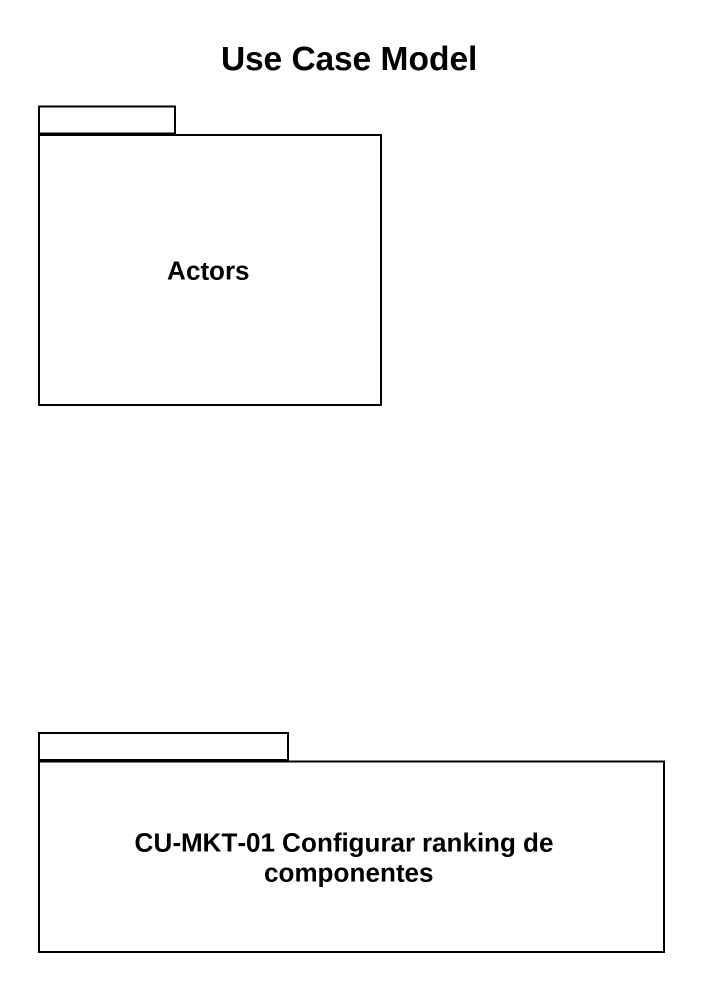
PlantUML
@startuml
title Use Case Model
package Actors {
}
package "CU-MKT-01 Configurar ranking de componentes" as CU_MKT_01_Configurar {
}
@enduml
